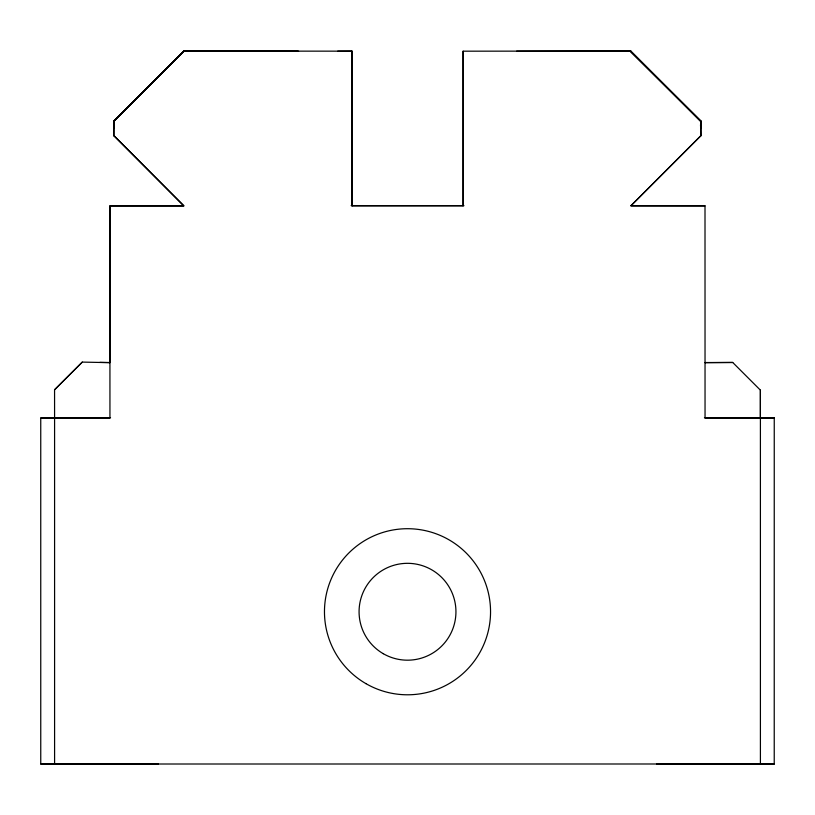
<?xml version="1.0" encoding="UTF-8"?>
<svg xmlns="http://www.w3.org/2000/svg" width="815" height="815" viewBox="0 0 815 815"><rect width="100%" height="100%" fill="white"/><g stroke="black" fill="none" stroke-linecap="round" stroke-linejoin="round"><path stroke-width="1.22" d="M113.856 128.24L113.886 120.905L113.825 135.759L183.854 205.818L109.913 205.869L109.944 418.014L40.75 418.014L40.76 764.012L774.25 763.991L656.615 763.991M352.039 205.838L352.111 51.162L352.039 205.879L463.144 205.767L463.144 51.182L630.871 51.06L700.9 121.109L700.89 135.748L630.871 205.788L705.006 205.838L705.046 418.014L774.25 418.014L774.23 764.022M705.016 362.665L732.716 362.471L760.395 390.151L760.395 417.749L704.435 417.749M760.395 417.749L760.395 390.151M113.825 128.424L113.937 121.241L183.854 51.06L296.874 51.1M109.944 362.655L82.284 362.094L54.564 389.774L54.585 417.749L110.545 417.749M700.9 135.759L700.615 121.068L630.158 51.182M700.951 135.575L630.922 205.808L705.006 205.828M183.925 51.141L113.937 121.241M113.856 121.038L113.856 128.403L113.856 121.017L183.854 51.06L113.825 121.089L113.825 135.759M165.842 69.132L183.864 51.09L352.111 51.162L337.705 51.213M463.124 51.202L463.144 205.777M700.9 128.424L700.9 121.089L700.9 128.424L700.9 121.109L630.535 51.223L700.268 121.109M296.731 51.213L298.616 51.202M705.016 362.543L732.716 362.471M630.871 51.06L516.608 51.202M351.133 205.604L463.959 205.675M99.888 362.39L109.954 362.512L109.913 205.869L183.854 205.91L113.886 135.575M40.76 418.014L54.585 418.014L54.595 763.991M760.405 418.014L774.25 418.014L760.405 418.014L760.415 763.991M40.75 764.001L158.395 763.991M700.503 124.868L700.727 128.638M54.564 389.774L82.284 362.094M365.986 683.663A83.038 83.038 0 0 0 490.548 611.749A83.038 83.038 0 0 0 365.986 539.836A83.038 83.038 0 0 0 365.986 683.663M383.284 653.701A48.442 48.442 0 0 0 455.942 611.749A48.442 48.442 0 0 0 383.284 569.807A48.442 48.442 0 0 0 383.284 653.701"/></g></svg>
